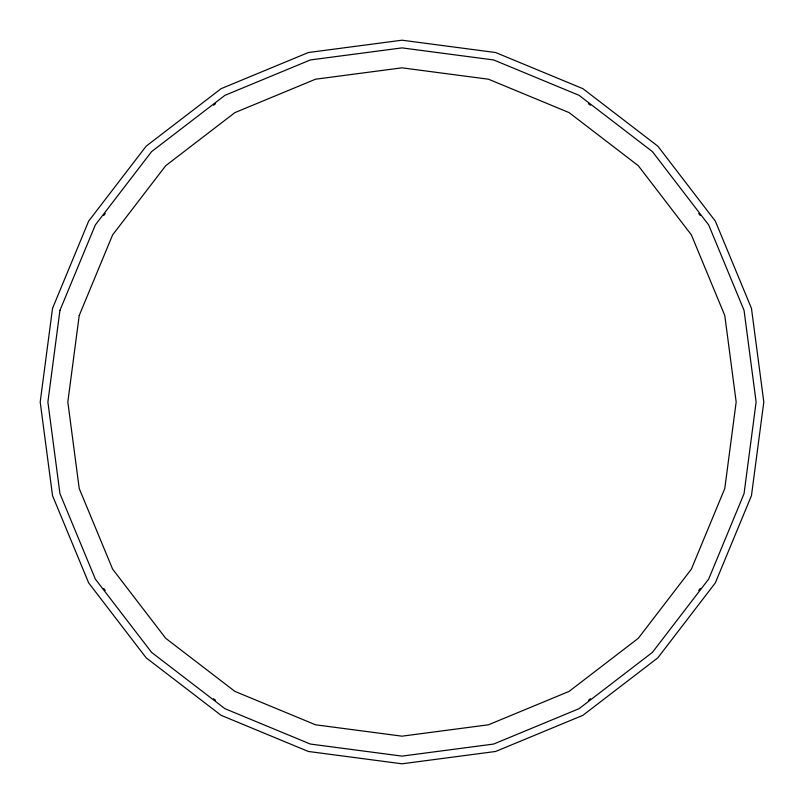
<?xml version="1.0" encoding="UTF-8"?>
<svg xmlns="http://www.w3.org/2000/svg" width="804" height="804" viewBox="0 0 804 804"><rect width="100%" height="100%" fill="white"/><g stroke="black" fill="none" stroke-linecap="round" stroke-linejoin="round"><path stroke-width="1.21" d="M103.736 215.532L105.254 213.552M698.746 590.448L700.264 588.468M213.552 105.254L215.532 103.736M588.468 700.264L590.448 698.746M588.468 103.736L590.448 105.254M213.552 698.746L215.532 700.264M698.746 213.552L700.264 215.532M103.736 588.468L105.254 590.448M52.531 308.364L40.2 402L52.531 495.636L88.671 582.9L146.167 657.833L221.1 715.329L308.364 751.469L402 763.8L495.636 751.469L582.9 715.329L657.833 657.833L715.329 582.9L751.469 495.636L763.8 402L751.469 308.364L715.329 221.1L657.833 146.167L582.9 88.671L495.636 52.531L402 40.2L308.364 52.531L221.1 88.671L146.167 146.167L88.671 221.1L52.531 308.364M59.948 310.344L47.888 402L59.948 493.656L95.324 579.061L151.604 652.396L224.939 708.676L310.344 744.052L402 756.112L493.656 744.052L579.061 708.676L652.396 652.396L708.676 579.061L744.052 493.656L756.112 402L744.052 310.344L708.676 224.939L652.396 151.604L579.061 95.324L493.656 59.948L402 47.888L310.344 59.948L224.939 95.324L151.604 151.604L95.324 224.939L59.948 310.344M79.214 315.51L67.827 402L79.214 488.49L112.6 569.081L165.704 638.296L234.919 691.4L315.51 724.786L402 736.173L488.49 724.786L569.081 691.4L638.296 638.296L691.4 569.081L724.786 488.49L736.173 402L724.786 315.51L691.4 234.919L638.296 165.704L569.081 112.6L488.49 79.214L402 67.827L315.51 79.214L234.919 112.6L165.704 165.704L112.6 234.919L79.214 315.51"/></g></svg>
